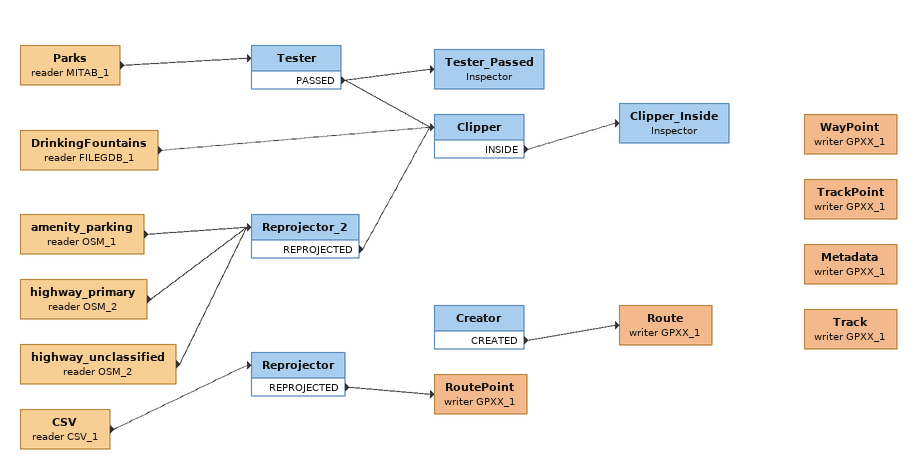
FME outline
Parks (reader MITAB_1)
    -> Tester
Tester
    PASSED -> Tester_Passed
    PASSED -> Clipper
Tester_Passed: Inspector
DrinkingFountains (reader FILEGDB_1)
    -> Clipper
amenity_parking (reader OSM_1)
    -> Reprojector_2
highway_primary (reader OSM_2)
    -> Reprojector_2
highway_unclassified (reader OSM_2)
    -> Reprojector_2
Reprojector_2
    REPROJECTED -> Clipper
Clipper
    INSIDE -> Clipper_Inside
Clipper_Inside: Inspector
CSV (reader CSV_1)
    -> Reprojector
Reprojector
    REPROJECTED -> RoutePoint (writer GPXX_1)
RoutePoint (writer GPXX_1)
Creator
    CREATED -> Route (writer GPXX_1)
Route (writer GPXX_1)
WayPoint (writer GPXX_1)
TrackPoint (writer GPXX_1)
Metadata (writer GPXX_1)
Track (writer GPXX_1)
